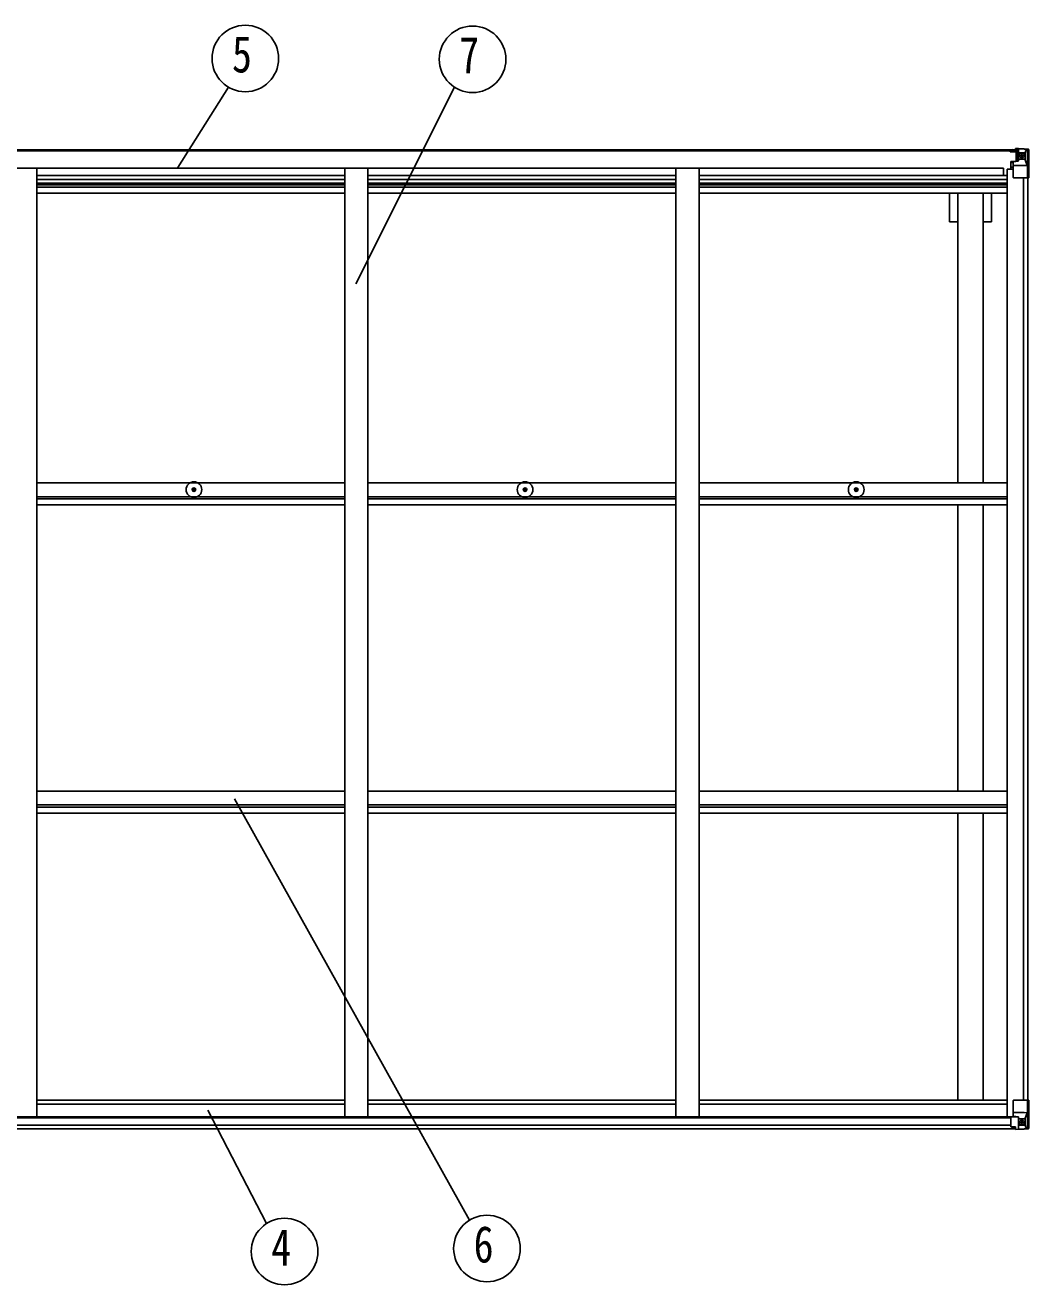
# Model space of a CAD drawing. Units: millimetres, scale not verified. Extents: x -12615 to 12615, y -8910 to 8910.
# Drawn here: x 35 to 2205, y 459 to 3185 of the extents above; entities that cross this region are included whole.
import ezdxf
from ezdxf.enums import TextEntityAlignment as Align

# ---------------------------------------------------------------- set-up
doc = ezdxf.new("R2010")
doc.units = ezdxf.units.MM
doc.header["$LTSCALE"] = 40
for name, color, linetype in [('0-4_YKK_13', 4, 'Continuous'), ('0-5_YKK_A1', 4, 'Continuous'), ('0-6_YKK_D', 6, 'Continuous')]:
    doc.layers.add(name, color=color, linetype=linetype)
doc.styles.add('ＭＳ ゴシック', font='')
doc.styles.get('ＭＳ ゴシック').set_extended_font_data('MS Gothic')

msp = doc.modelspace()

# ---------------------------------------------------------------- linework, layer by layer
at = {"layer": '0-4_YKK_13'}
for p, q in [((2176.7, 2917.86), (2183.2, 2917.46)), ((2176.7, 2916.98), (2176.7, 2917.86)), ((2183.2, 2916.58), (2176.7, 2916.98)), ((2176.7, 2916.46), (2176.7, 2916.98)), ((2176.7, 2916.46), (2176.7, 2916.05)), ((2183.2, 2891.37), (2183.2, 2917.46)), ((2183.2, 2917.35), (2195.2, 2916.57)), ((2195.29, 2916.56), (2203.21, 2916.09)), ((2165.2, 2912.16), (2165.2, 2913.09)), ((2166.2, 2912.16), (2165.2, 2912.16)), ((2165.2, 2912.16), (2165.2, 2910.6)), ((2165.2, 2910.48), (2165.2, 2910.6)), ((2166.2, 2913.09), (2166.2, 2912.16)), ((2171.2, 2912.16), (2166.2, 2912.16)), ((2166.7, 2889.33), (2167.7, 2889.34)), ((2166.7, 2873.12), (2166.7, 2889.33)), ((2171.75, 2889.38), (2167.7, 2889.34)), ((2171.4, 2915.66), (2169.71, 2915.23)), ((2171.2, 2910.56), (2171.2, 2912.16)), ((2171.2, 2910.56), (2181.2, 2910.47)), ((2171.4, 2915.66), (2171.7, 2915.66)), ((2171.7, 2915.66), (2171.7, 2915.23)), ((2182.37, 2891.11), (2172.03, 2889.45)), ((2172.03, 2888.82), (2182.37, 2890.47)), ((2172.03, 2889.45), (2172.03, 2888.82)), ((2173.2, 2912.42), (2181.2, 2912.42)), ((2173.2, 2912.4), (2181.2, 2912.4)), ((2176.7, 2916.05), (2181.7, 2915.96)), ((2176.7, 2916.05), (2176.7, 2915.23)), ((2177.7, 2890.36), (2177.7, 2910.33)), ((2181.59, 2910.1), (2177.7, 2910.1)), ((2177.7, 2906.47), (2181.7, 2906.47)), ((2177.7, 2898.26), (2181.7, 2898.26)), ((2181.2, 2912.42), (2181.2, 2910.47)), ((2181.2, 2911.4), (2181.7, 2911.4)), ((2181.21, 2910.47), (2181.2, 2910.47)), ((2181.21, 2910.3), (2181.21, 2910.47)), ((2181.7, 2911.76), (2183.2, 2911.76)), ((2181.7, 2908.22), (2183.2, 2908.22)), ((2181.7, 2894.66), (2183.2, 2894.66)), ((2182.37, 2890.47), (2182.37, 2891.11)), ((2184.2, 2908.22), (2183.2, 2908.22)), ((2195.2, 2908.22), (2183.2, 2908.22)), ((2195.2, 2894.66), (2183.2, 2894.66)), ((2189.72, 2901.02), (2189.72, 2900.06)), ((2197.53, 2908.17), (2195.2, 2908.23)), ((2195.2, 2894.66), (2197.53, 2894.69)), ((2195.2, 2894.66), (2195.2, 2894.66)), ((2197.53, 2894.69), (2197.53, 2908.17)), ((2201.81, 2881.35), (2197.67, 2893.43)), ((2198.39, 2911.67), (2201.12, 2915.34)), ((2202.35, 2915.12), (2202.36, 2915.05)), ((2202.36, 2854.46), (2202.36, 2915.05)), ((2204.26, 2916.18), (2204.26, 2916.18)), ((2204.26, 2916.13), (2204.26, 2916.17)), ((2205.2, 2915.17), (2205.2, 2915.13)), ((2167.7, 2887.61), (2166.7, 2887.61)), ((2166.7, 2877.46), (2171.2, 2877.46)), ((2171.2, 2855.46), (2171.2, 2888.56)), ((2195.2, 2881.13), (2171.2, 2881.13)), ((2201.81, 2881.35), (2195.2, 2881.13)), ((2202.36, 2854.46), (2172.2, 2854.46)), ((399.5, 2180.79), (399.4, 2180.27)), ((399.52, 2181.9), (399.5, 2180.79)), ((400.52, 2181.9), (400.54, 2180.79)), ((400.54, 2180.79), (400.64, 2180.27)), ((1115.5, 2180.79), (1115.4, 2180.27)), ((1115.52, 2181.9), (1115.5, 2180.79)), ((1116.52, 2181.9), (1116.54, 2180.79)), ((1116.54, 2180.79), (1116.64, 2180.27)), ((1831.5, 2180.79), (1831.4, 2180.27)), ((1831.52, 2181.9), (1831.5, 2180.79)), ((1832.52, 2181.9), (1832.54, 2180.79)), ((1832.54, 2180.79), (1832.64, 2180.27)), ((397.78, 2180.15), (398.89, 2180.17)), ((397.78, 2179.15), (398.89, 2179.13)), ((398.89, 2180.17), (399.4, 2180.27)), ((398.89, 2179.13), (399.4, 2179.03)), ((399.5, 2178.51), (399.4, 2179.03)), ((399.52, 2177.41), (399.5, 2178.51)), ((400.52, 2177.41), (400.54, 2178.51)), ((400.54, 2178.51), (400.64, 2179.03)), ((401.16, 2180.17), (400.64, 2180.27)), ((401.16, 2179.13), (400.64, 2179.03)), ((402.27, 2180.15), (401.16, 2180.17)), ((402.27, 2179.15), (401.16, 2179.13)), ((1113.78, 2180.15), (1114.89, 2180.17)), ((1113.78, 2179.15), (1114.89, 2179.13)), ((1114.89, 2180.17), (1115.4, 2180.27)), ((1114.89, 2179.13), (1115.4, 2179.03)), ((1115.5, 2178.51), (1115.4, 2179.03)), ((1115.52, 2177.41), (1115.5, 2178.51)), ((1116.52, 2177.41), (1116.54, 2178.51)), ((1116.54, 2178.51), (1116.64, 2179.03)), ((1117.16, 2180.17), (1116.64, 2180.27)), ((1117.16, 2179.13), (1116.64, 2179.03)), ((1118.27, 2180.15), (1117.16, 2180.17)), ((1118.27, 2179.15), (1117.16, 2179.13)), ((1829.78, 2180.15), (1830.89, 2180.17)), ((1829.78, 2179.15), (1830.89, 2179.13)), ((1830.89, 2180.17), (1831.4, 2180.27)), ((1830.89, 2179.13), (1831.4, 2179.03)), ((1831.5, 2178.51), (1831.4, 2179.03)), ((1831.52, 2177.41), (1831.5, 2178.51)), ((1832.52, 2177.41), (1832.54, 2178.51)), ((1832.54, 2178.51), (1832.64, 2179.03)), ((1833.16, 2180.17), (1832.64, 2180.27)), ((1833.16, 2179.13), (1832.64, 2179.03)), ((1834.27, 2180.15), (1833.16, 2180.17)), ((1834.27, 2179.15), (1833.16, 2179.13)), ((2171.2, 857.49), (2171.2, 824.39)), ((2205.2, 858.49), (2172.2, 858.49)), ((2202.36, 858.49), (2202.36, 797.9)), ((2205.2, 797.78), (2205.2, 858.49)), ((2166.7, 821.33), (2166.7, 801.18)), ((2176.7, 822.27), (2167.7, 822.24)), ((2195.2, 831.82), (2171.2, 831.82)), ((2172.03, 824.13), (2182.37, 822.48)), ((2172.03, 823.5), (2172.03, 824.13)), ((2179.68, 822.27), (2172.03, 823.5)), ((2183.2, 822.27), (2176.7, 822.27)), ((2182.37, 822.48), (2182.37, 822.27)), ((2183.2, 822.27), (2183.2, 795.49)), ((2183.2, 818.29), (2195.2, 818.29)), ((2201.81, 831.6), (2195.2, 831.82)), ((2195.2, 818.29), (2195.2, 818.29)), ((2195.2, 818.29), (2197.53, 818.26)), ((2197.53, 818.26), (2197.53, 804.78)), ((2201.81, 831.6), (2197.67, 819.52)), ((2167.7, 800.46), (2176.7, 800.41)), ((2176.7, 795.09), (2176.7, 801.03)), ((2195.2, 804.73), (2183.2, 804.73)), ((2183.2, 795.6), (2195.2, 796.38)), ((2190.68, 811.93), (2190.68, 812.89)), ((2197.53, 804.78), (2195.2, 804.73)), ((2195.29, 796.39), (2203.21, 796.86)), ((2198.39, 801.28), (2201.12, 797.61)), ((2202.35, 797.83), (2202.36, 797.9)), ((2204.26, 796.82), (2204.26, 796.77))]:
    msp.add_line(p, q, dxfattribs=at)
for points in [[(2176.7, 2916.46), (2181.7, 2916.46), (2181.7, 2891)], [(2204.26, 2916.18), (2195.2, 2916.73), (2183.2, 2917.46)], [(2171.2, 2910.56), (2171.2, 2910.55), (2165.2, 2910.6)], [(2166.2, 2910.44), (2181.2, 2910.3), (2181.21, 2910.3)], [(2167.7, 2889.34), (2167.7, 2887.61), (2171.2, 2887.59)], [(2181.2, 2911.4), (2173.2, 2911.4), (2173.2, 2913.09)], [(2188.76, 2902.94), (2187.8, 2902.94), (2187.8, 2901.98), (2188.76, 2901.98)], [(2190.68, 2903.9), (2190.68, 2904.86), (2189.72, 2904.86), (2189.72, 2903.9)], [(2189.72, 2900.06), (2190.68, 2900.06), (2190.68, 2901.02)], [(2191.64, 2901.98), (2192.6, 2901.98), (2192.6, 2902.94), (2191.64, 2902.94)], [(2205.2, 2915.13), (2205.2, 2854.46), (2202.36, 2854.46)], [(2166.7, 801.18), (2166.71, 801.07), (2176.7, 801.03)], [(2204.26, 796.77), (2195.2, 796.22), (2176.7, 795.09)], [(2188.76, 810.97), (2187.8, 810.97), (2187.8, 810.01), (2188.76, 810.01)], [(2190.68, 812.89), (2189.72, 812.89), (2189.72, 811.93)], [(2189.72, 809.05), (2189.72, 808.09), (2190.68, 808.09), (2190.68, 809.05)], [(2191.64, 810.01), (2192.6, 810.01), (2192.6, 810.97), (2191.64, 810.97)]]:
    msp.add_lwpolyline(points, dxfattribs=at)
for centre, radius in [((2190.2, 2902.46), 5.3), ((400.02, 2179.65), 17), ((400.02, 2179.65), 4), ((1116.02, 2179.65), 17), ((1116.02, 2179.65), 4), ((1832.02, 2179.65), 17), ((1832.02, 2179.65), 4), ((2190.2, 810.49), 5.3)]:
    msp.add_circle(centre, radius, dxfattribs=at)
for centre, radius, start, end in [((2166.06, 2918.12), 7.69, 263.56574, 271.03001), ((2172.14, 2888.52), 0.937, 96.73234, 177.67791), ((2181.2, 2912.92), 0.5, 270.00309, 0.00198), ((2181.2, 2912.9), 0.5, 269.99891, 359.99891), ((2181.2, 2909.97), 0.5, 359.95536, 89.47105), ((2181.19, 2909.79), 0.513, 358.95293, 88.11972), ((2182.26, 2892.04), 0.937, 276.73234, 357.67791), ((2182.26, 2891.4), 0.937, 276.73234, 357.67791), ((2188.76, 2903.9), 0.96, 270, 0), ((2188.76, 2901.02), 0.96, 0, 90), ((2191.64, 2903.9), 0.96, 180, 270), ((2191.64, 2901.02), 0.96, 90, 180), ((2201.07, 2915.17), 1.28, 357.54105, 48.82169), ((2203.05, 2928.78), 12.7, 264.89689, 270.75534), ((2204.2, 2915.18), 1, 359.99921, 86.49983), ((2204.2, 2915.17), 0.999, 0.04917, 86.5576), ((2204.2, 2915.13), 0.999, 0.04917, 86.5576), ((2172.14, 2887.89), 0.937, 96.73234, 177.67791), ((2172.2, 2855.46), 1, 180, 270), ((400.02, 2179.65), 2.3, 77.44414, 102.55586), ((1116.02, 2179.65), 2.3, 77.44414, 102.55586), ((1832.02, 2179.65), 2.3, 77.44414, 102.55586), ((400.02, 2179.65), 2.3, 167.44414, 192.55586), ((400.02, 2179.65), 2.3, 257.44414, 282.55586), ((400.02, 2179.65), 2.3, 347.44414, 12.55586), ((1116.02, 2179.65), 2.3, 167.44414, 192.55586), ((1116.02, 2179.65), 2.3, 257.44414, 282.55586), ((1116.02, 2179.65), 2.3, 347.44414, 12.55586), ((1832.02, 2179.65), 2.3, 167.44414, 192.55586), ((1832.02, 2179.65), 2.3, 257.44414, 282.55586), ((1832.02, 2179.65), 2.3, 347.44414, 12.55586), ((2172.2, 857.49), 1, 90, 180), ((2172.14, 825.06), 0.937, 182.32209, 263.26766), ((2172.14, 824.43), 0.937, 182.32209, 263.26766), ((2182.26, 821.55), 0.937, 50.93398, 83.26766), ((2188.76, 811.93), 0.96, 270, 0), ((2188.76, 809.05), 0.96, 0, 90), ((2191.64, 811.93), 0.96, 180, 270), ((2191.64, 809.05), 0.96, 90, 180), ((2201.07, 797.78), 1.28, 311.17831, 2.45895), ((2203.05, 784.17), 12.7, 89.24466, 95.10311), ((2204.2, 797.82), 0.999, 273.4424, 359.95083), ((2204.2, 797.78), 0.999, 273.4424, 359.95083), ((2204.2, 797.77), 1, 273.50017, 0.00079)]:
    msp.add_arc(centre, radius, start, end, dxfattribs=at)
for centre, major_axis, ratio, start_param, end_param in [((2276.95, 2908.22), (-81.75, 0), 0.061163, 6.2824128, 6.2831853), ((2200.4, 2908.09), (-0.03, 5), 0.573921, 0.7672717, 1.551125), ((2198.94, 2894.72), (0, 3), 0.468246, 1.5772882, 2.0127935), ((2202.07, 2913.16), (0.02, 3), 0.466854, 0.125683, 0.7596956), ((2202.26, 2916.25), (-2, 0.12), 0.060933, 2.0712557, 3.1453404), ((2003.26, 2928.49), (-201, 12.36), 0.060933, 3.1453404, 3.145839), ((2201.09, 2883.69), (-0.85, 2.32), 0.403757, 3.0087805, 3.9744392), ((2167.7, 821.33), (-1, -0.021), 0.906239, 4.6936843, 6.2644806), ((2198.94, 818.23), (0, -3), 0.468246, 4.2703918, 4.7058971), ((2201.09, 829.26), (-0.85, -2.32), 0.403757, 2.3087461, 3.2744049), ((2167.7, 801.17), (-1, 0.012), 0.707053, 0.1587743, 1.5795216), ((2276.95, 804.73), (-81.75, 0), 0.061163, 0, 0.0007725), ((2200.4, 804.86), (-0.03, -5), 0.573921, 4.7320603, 5.5159136), ((2202.07, 799.79), (0.02, -3), 0.466854, 5.5234897, 6.1575023), ((2202.26, 796.7), (-2, -0.12), 0.060933, 3.1378449, 4.2119296), ((2003.26, 784.46), (-201, -12.36), 0.060933, 3.1373463, 3.1378449)]:
    msp.add_ellipse(centre, major_axis=major_axis, ratio=ratio, start_param=start_param, end_param=end_param, dxfattribs=at)
at = {"layer": '0-5_YKK_A1'}
for p, q in [((-674.3, 2915.23), (2181.7, 2915.23)), ((-674.3, 2913.09), (2181.7, 2913.09)), ((-648.3, 2874.95), (2150.7, 2874.95)), ((60.2, 2874.93), (60.2, 822.47)), ((726.2, 2874.93), (726.2, 822.47)), ((776.2, 2874.93), (776.2, 822.47)), ((1442.2, 2874.93), (1442.2, 822.47)), ((1492.2, 2874.93), (1492.2, 822.47)), ((2150.7, 2859.43), (2150.7, 2874.95)), ((2158.2, 2873.12), (2158.2, 822.47)), ((2158.2, 2873.12), (2171.2, 2873.12)), ((60.2, 2859.43), (726.2, 2859.43)), ((60.2, 2851.04), (726.2, 2851.04)), ((60.2, 2842.84), (726.2, 2842.84)), ((60.2, 2838.91), (726.2, 2838.91)), ((776.2, 2859.43), (1442.2, 2859.43)), ((776.2, 2851.04), (1442.2, 2851.04)), ((776.2, 2842.84), (1442.2, 2842.84)), ((776.2, 2838.91), (1442.2, 2838.91)), ((1492.2, 2859.43), (2158.2, 2859.43)), ((1492.2, 2851.04), (2158.2, 2851.04)), ((1492.2, 2842.84), (2158.2, 2842.84)), ((1492.2, 2838.91), (2158.2, 2838.91)), ((2193.5, 2854.46), (2193.5, 858.49)), ((2203.2, 2854.46), (2203.2, 858.49)), ((60.2, 2833.83), (726.2, 2833.83)), ((60.2, 2820.83), (726.2, 2820.83)), ((776.2, 2833.83), (1442.2, 2833.83)), ((776.2, 2820.83), (1442.2, 2820.83)), ((1492.2, 2833.83), (2158.2, 2833.83)), ((1492.2, 2820.83), (2158.2, 2820.83)), ((2034, 2759.23), (2034, 2820.83)), ((2051.7, 2194.17), (2051.7, 2820.83)), ((2106.7, 2194.17), (2106.7, 2820.83)), ((2124.4, 2759.23), (2124.4, 2820.83)), ((2051.7, 2759.23), (2034, 2759.23)), ((2124.4, 2759.23), (2106.7, 2759.23)), ((60.23, 2194.17), (726.2, 2194.17)), ((776.23, 2194.17), (1442.2, 2194.17)), ((1492.23, 2194.17), (2158.2, 2194.17)), ((60.23, 2164.43), (726.2, 2164.43)), ((60.23, 2159.89), (726.2, 2159.89)), ((776.23, 2164.43), (1442.2, 2164.43)), ((776.23, 2159.89), (1442.2, 2159.89)), ((1492.23, 2164.43), (2158.2, 2164.43)), ((1492.23, 2159.89), (2158.2, 2159.89)), ((60.23, 2146.88), (726.2, 2146.88)), ((776.23, 2146.88), (1442.2, 2146.88)), ((1492.23, 2146.88), (2158.2, 2146.88)), ((2051.7, 1527.18), (2051.7, 2146.88)), ((2106.7, 1527.18), (2106.7, 2146.88)), ((60.23, 1527.18), (726.2, 1527.18)), ((776.23, 1527.18), (1442.2, 1527.18)), ((1492.23, 1527.18), (2158.2, 1527.18)), ((60.23, 1497.44), (726.2, 1497.44)), ((60.23, 1492.89), (726.2, 1492.89)), ((60.23, 1479.88), (726.2, 1479.88)), ((776.23, 1497.44), (1442.2, 1497.44)), ((776.23, 1492.89), (1442.2, 1492.89)), ((776.23, 1479.88), (1442.2, 1479.88)), ((1492.23, 1497.44), (2158.2, 1497.44)), ((1492.23, 1492.89), (2158.2, 1492.89)), ((1492.23, 1479.88), (2158.2, 1479.88)), ((2051.7, 858.64), (2051.7, 1479.88)), ((2106.7, 858.64), (2106.7, 1479.88)), ((60.2, 858.64), (726.2, 858.64)), ((60.2, 850.29), (726.2, 850.29)), ((776.2, 858.64), (1442.2, 858.64)), ((776.2, 850.29), (1442.2, 850.29)), ((1492.2, 858.64), (2158.2, 858.64)), ((1492.2, 850.29), (2158.2, 850.29)), ((-664.3, 822.47), (2178.46, 822.47)), ((-664.3, 820.2), (2166.7, 820.2)), ((-674.3, 796.69), (2176.7, 796.69)), ((-664.3, 804.59), (2166.7, 804.59))]:
    msp.add_line(p, q, dxfattribs=at)
at = {"layer": '0-6_YKK_D'}
for p, q in [((365.41, 2876.48), (474.62, 3050.54)), ((750.37, 2624.8), (963.32, 3050.46)), ((487.48, 1510.58), (996.08, 599.12)), ((429.75, 837.04), (556.93, 591.65))]:
    msp.add_line(p, q, dxfattribs=at)
for centre in [(511.15, 3112.58), (1002.6, 3110.8), (595.99, 531.17), (1033.63, 537.68)]:
    msp.add_circle(centre, 72, dxfattribs=at)

# ---------------------------------------------------------------- texts
at = {"layer": '0-6_YKK_D', "style": 'ＭＳ ゴシック', "width": 0.8}
for s, p in [('5', (482.35, 3058.58)), ('7', (973.8, 3056.8)), ('4', (567.19, 477.17)), ('6', (1004.83, 483.68))]:
    msp.add_text(s, height=79.18, dxfattribs=at).set_placement(p, align=Align.BOTTOM_LEFT)

doc.saveas('drawing.dxf')
